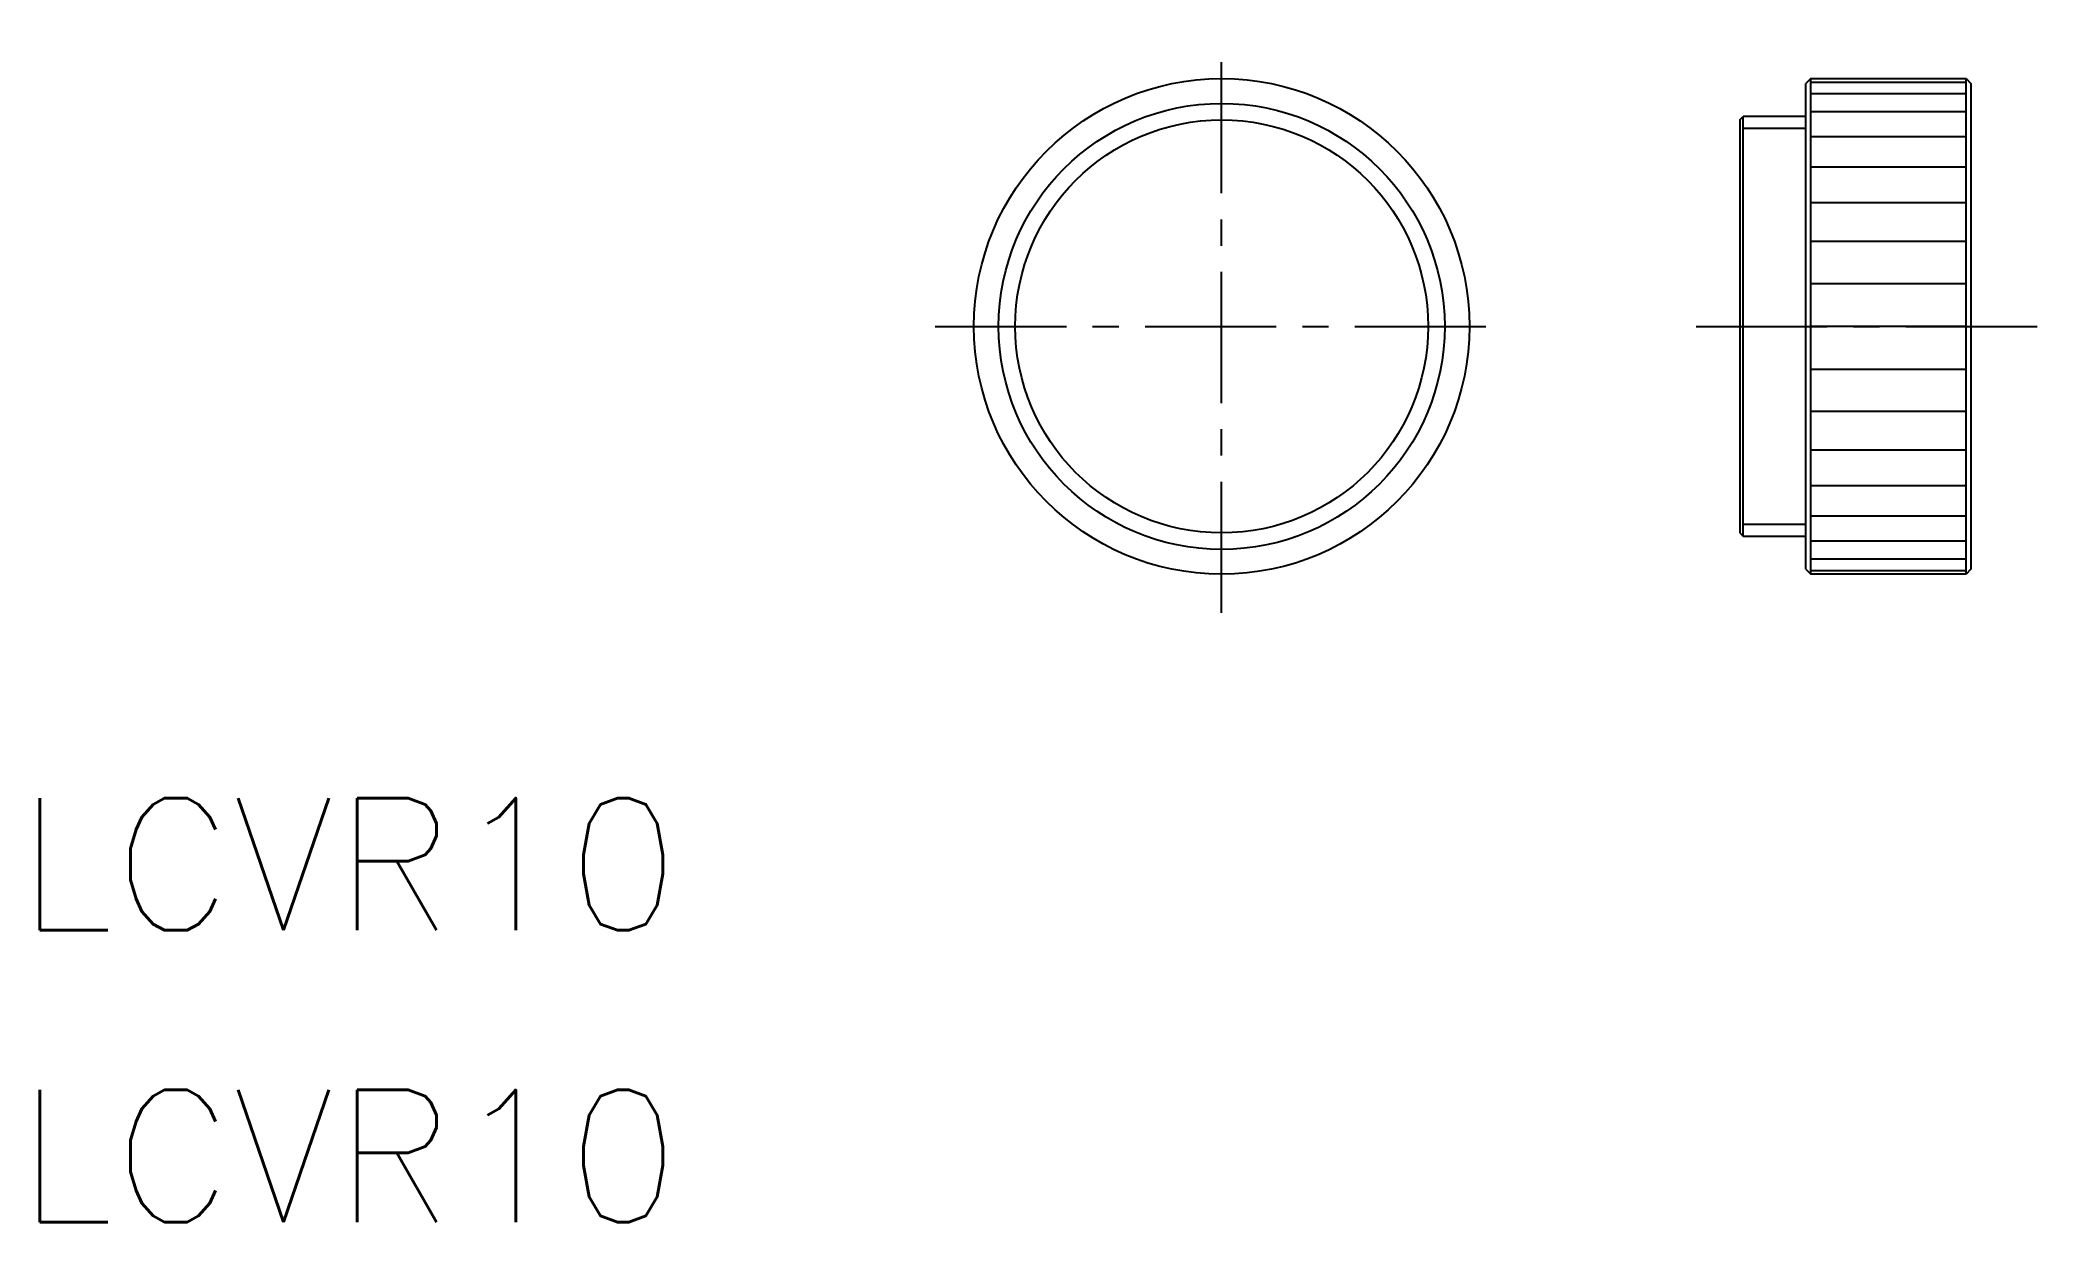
# Model space of a CAD drawing. Extents: x 15 to 136, y 33 to 104.
import ezdxf

# ---------------------------------------------------------------- set-up
doc = ezdxf.new("R2010")
doc.units = 0
doc.header["$LTSCALE"] = 0.25
doc.linetypes.add('CENTER', pattern=[50.8, 31.75, -6.35, 6.35, -6.35])
doc.layers.get('0').update_dxf_attribs({"linetype": 'CONTINUOUS'})
doc.layers.add('CENTER', color=1, linetype='CENTER')
doc.styles.get("Standard").update_dxf_attribs({"font": 'txt.shx', "bigfont": 'extfont.shx'})

msp = doc.modelspace()

# ---------------------------------------------------------------- linework, layer by layer
at = {"linetype": 'CONTINUOUS'}
for p, q in [((121.9, 101.73), (121.6, 101.43)), ((121.9, 101.73), (131.3, 101.73)), ((131.3, 101.73), (131.6, 101.43)), ((121.6, 72.03), (121.6, 101.43)), ((131.6, 101.43), (131.6, 72.03)), ((117.6, 99.23), (117.8, 99.43)), ((117.6, 99.23), (117.6, 74.23)), ((121.6, 99.43), (117.8, 99.43)), ((117.6, 74.23), (117.8, 74.03)), ((117.8, 74.03), (121.6, 74.03)), ((121.6, 72.03), (121.9, 71.73)), ((131.3, 71.73), (121.9, 71.73)), ((131.6, 72.03), (131.3, 71.73))]:
    msp.add_line(p, q, dxfattribs=at)
at = {"color": 3, "linetype": 'CONTINUOUS'}
for p, q in [((121.9, 71.73), (121.9, 101.73)), ((131.3, 71.73), (131.3, 101.73)), ((131.3, 101.5), (121.9, 101.5)), ((121.9, 100.83), (131.3, 100.83)), ((117.8, 74.03), (117.8, 99.43)), ((131.3, 99.72), (121.9, 99.72)), ((117.8, 98.73), (121.6, 98.73)), ((121.9, 98.22), (131.3, 98.22)), ((131.3, 96.37), (121.9, 96.37)), ((121.9, 94.23), (131.3, 94.23)), ((131.3, 91.86), (121.9, 91.86)), ((121.9, 89.33), (131.3, 89.33)), ((131.3, 86.73), (121.9, 86.73)), ((131.3, 84.13), (121.9, 84.13)), ((121.9, 81.6), (131.3, 81.6)), ((131.3, 79.23), (121.9, 79.23)), ((121.9, 77.09), (131.3, 77.09)), ((131.3, 75.24), (121.9, 75.24)), ((121.6, 74.73), (117.8, 74.73)), ((121.9, 73.74), (131.3, 73.74)), ((131.3, 72.63), (121.9, 72.63)), ((121.9, 71.96), (131.3, 71.96))]:
    msp.add_line(p, q, dxfattribs=at)
for radius in [15, 13.5, 12.5]:
    msp.add_circle((86.24, 86.73), radius)
at = {"layer": 'CENTER', "color": 1, "linetype": 'CENTER'}
for p, q in [((86.24, 69.39), (86.24, 104.07)), ((68.9, 86.73), (103.58, 86.73)), ((114.96, 86.73), (135.6, 86.73))]:
    msp.add_line(p, q, dxfattribs=at)

# ---------------------------------------------------------------- texts
for p in [(13.33, 50.17), (13.33, 32.51)]:
    msp.add_text('LCVR10', height=8).set_placement(p)

doc.saveas('drawing.dxf')
